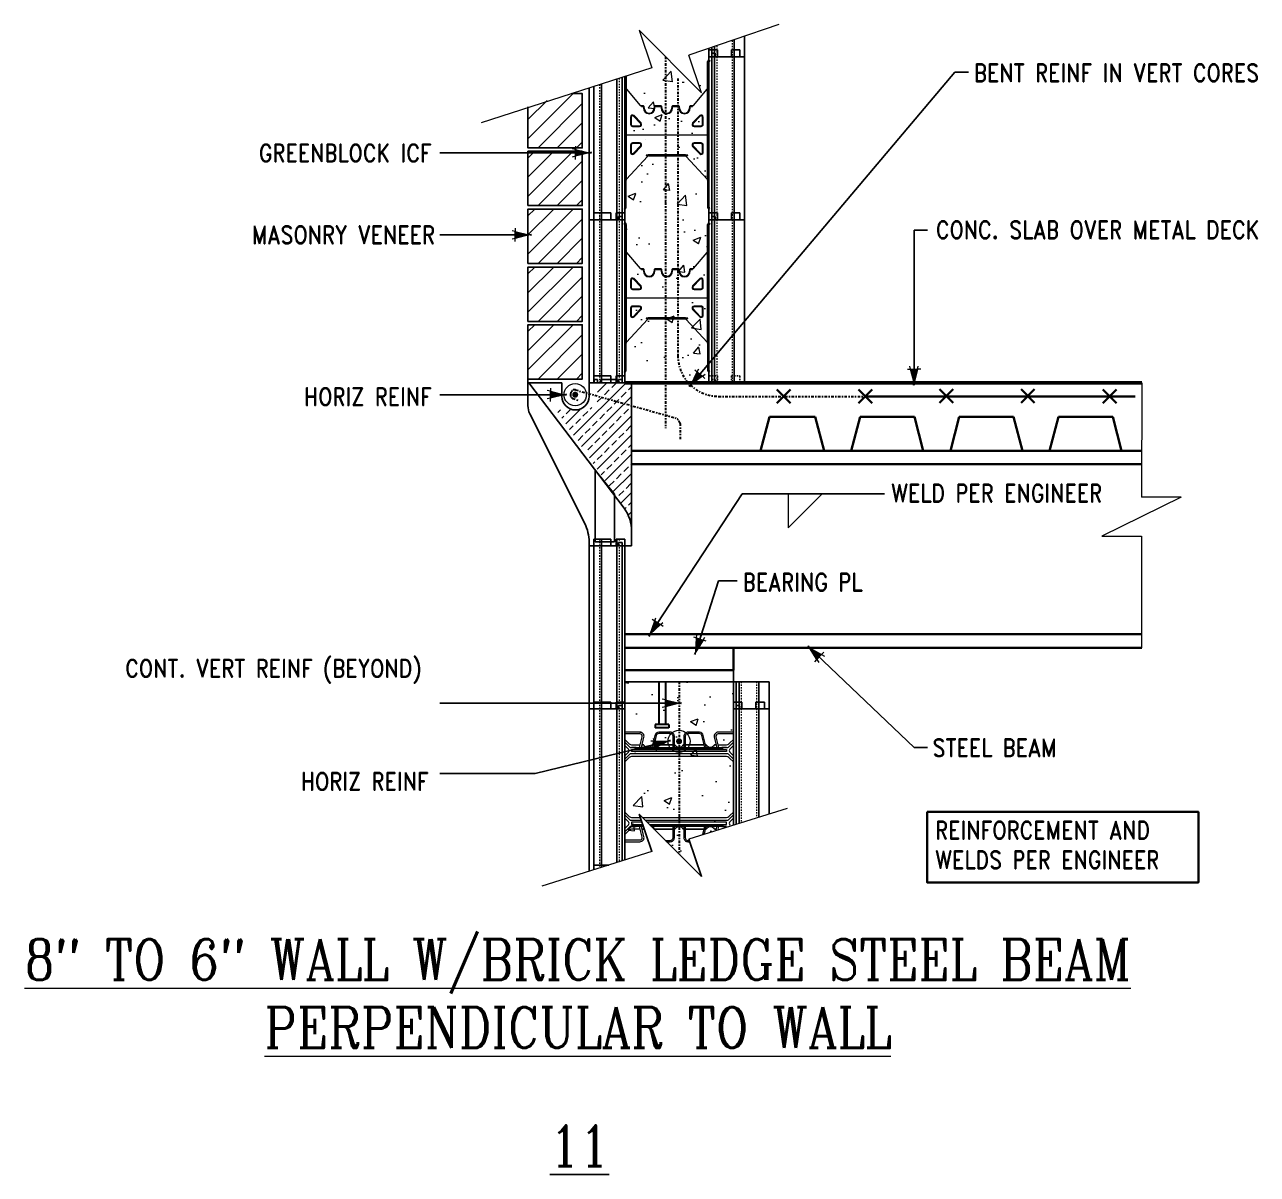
# Model space of a CAD drawing. Header units: inches. Extents: x -76.6 to 14.1, y 152.6 to 237.3.
import ezdxf

# ---------------------------------------------------------------- set-up
doc = ezdxf.new("R2010")
doc.units = ezdxf.units.IN
doc.header["$MEASUREMENT"] = 0
for name, pattern in [('CENTER', [2, 1.25, -0.25, 0.25, -0.25]), ('DASHED2', [0.375, 0.25, -0.125]), ('HIDDEN', [0.375, 0.25, -0.125]), ('HIDDEN2', [0.1875, 0.125, -0.0625])]:
    doc.linetypes.add(name, pattern=pattern)
doc.layers.get('Defpoints').update_dxf_attribs({"color": 252})
for name, color, linetype, lineweight in [('A2 Hatch', 8, 'Continuous', 9), ('A4 medium', 7, 'Continuous', 35), ('A5 heavy', 5, 'Continuous', 53), ('DETAILS', 7, 'Continuous', 13), ('DIM', 3, 'Continuous', 13), ('REBAR', 2, 'CENTER', 30)]:
    doc.layers.add(name, color=color, linetype=linetype, lineweight=lineweight)
doc.styles.add('ARCTEXT', font='arctext.shx', dxfattribs={"width": 0.85})
doc.styles.add('RomanC', font='romanc.shx', dxfattribs={"width": 0.85, "height": 5})
doc.styles.add('ROMAND', font='romand.shx', dxfattribs={"width": 0.85})
doc.dimstyles.new('ARCTEXT1-4', dxfattribs={"dimtxt": 4, "dimasz": 2, "dimexe": 2, "dimexo": 2, "dimgap": 2, "dimtad": 1, "dimdec": 4, "dimzin": 3, "dimdsep": 46, "dimlunit": 4, "dimtxsty": 'ARCTEXT', "dimblk": 'ARCHTICK', "dimcen": 2, "dimaunit": 1, "dimadec": 0, "dimazin": 0, "dimtfac": 1, "dimtdec": 4, "dimtmove": 2, "dimatfit": 3, "dimldrblk": 'arrow', "dimfxl": 1, "dimtolj": 1, "dimtzin": 0, "dimarcsym": 0})
pattern_1 = [(50, (-6165.038, 1442.74), (5.7380815, -0.502017), [0.6, -6.6]), (355, (-6165.038, 1442.74), (-1.1100107, 6.017537), [0.48, -5.28]), (100.4514, (-6164.56, 1442.698), (4.628075, 5.5155163), [0.5099215, -5.609137]), (46.1842, (-6165.038, 1444.34), (8.537928, -1.324152), [0.9, -9.9]), (96.6356, (-6164.327, 1444.23), (7.477302, 7.792943), [0.764882, -8.413704]), (351.1842, (-6165.038, 1444.34), (7.477296, 7.792949), [0.72, -7.92]), (21, (-6164.238, 1443.94), (4.7752564, -3.220951), [0.6, -6.6]), (326, (-6164.238, 1443.94), (1.9465227, 5.8012004), [0.48, -5.28]), (71.4514, (-6163.84, 1443.6717), (6.721781, 2.580244), [0.5099215, -5.609137]), (37.5, (-6165.038, 1442.7401), (0.09727884, 2.6631508), [0, -5.216, 0, -5.36, 0, -5.3]), (7.5, (-6165.038, 1442.74), (2.1045563, 3.1552937), [0, -3.056, 0, -5.096, 0, -2.02]), (327.5, (-6166.822, 1442.74), (4.2705795, -0.180439), [0, -2, 0, -6.24, 0, -8.28]), (317.5, (-6167.622, 1442.74), (4.6654894, 0.8008399), [0, -2.6, 0, -4.144, 0, -5.88])]

# ---------------------------------------------------------------- blocks, each defined once
blk = doc.blocks.new('_ArchTick')
at = {"color": 0, "linetype": 'ByBlock', "const_width": 0.15}
blk.add_lwpolyline([(-0.5, -0.5), (0.5, 0.5)], dxfattribs=at)
blk = doc.blocks.new('arrow')
at = {"layer": 'DIM'}
blk.add_hatch(color=253, dxfattribs=at).paths.add_polyline_path([(-2, 0.5), (-2, -0.5), (0, 0)])
at = {"layer": 'DIM', "lineweight": 9}
for points in [[(-2, 0.98), (-2, 0.5), (-2.47, 0.62)], [(0.37, 0.09), (0, 0)], [(0.37, -0.09), (0, 0)], [(-2, -0.98), (-2, -0.5), (-2.47, -0.62)]]:
    blk.add_lwpolyline(points, dxfattribs=at)
at = {"layer": 'DIM', "lineweight": 15}
blk.add_lwpolyline([(0, 0), (-2, -0.5), (-2, 0.5), (0, 0)], dxfattribs=at)

msp = doc.modelspace()

# ---------------------------------------------------------------- hatches: boundary and pattern name
at = {"layer": 'A2 Hatch', "ltscale": 0.15}
h = msp.add_hatch(dxfattribs=at)
h.set_pattern_fill('AR-CONC', color=256, scale=0.8, style=0)
h.set_pattern_definition(pattern_1)
h.paths.add_polyline_path([(-26.808, 232.257), (-31.404, 236.853), (-30.468, 234.093), (-32.355, 233.453), (-32.455, 210.905), (-26.255, 210.905), (-26.255, 235.522), (-27.744, 235.017)])
h = msp.add_hatch(dxfattribs=at)
h.set_pattern_fill('ANSI31', color=256, scale=8, style=0)
h.set_pattern_definition([(45, (-3321.1446, 567.6832), (-0.70710678, 0.70710678), [])])
h.paths.add_polyline_path([(-39.58, 223.944), (-35.58, 223.944), (-35.58, 227.944), (-39.58, 227.944)])
h = msp.add_hatch(dxfattribs=at)
h.set_pattern_fill('ANSI31', color=256, scale=8, style=0)
h.set_pattern_definition([(45, (-3321.1446, 563.4332), (-0.70710678, 0.70710678), [])])
h.paths.add_polyline_path([(-39.58, 219.694), (-35.58, 219.694), (-35.58, 223.694), (-39.58, 223.694)])
h = msp.add_hatch(dxfattribs=at)
h.set_pattern_fill('ANSI31', color=256, scale=8, style=0)
h.set_pattern_definition([(45, (-3321.1446, 559.1639), (-0.70710678, 0.70710678), [])])
h.paths.add_polyline_path([(-39.58, 215.425), (-35.58, 215.425), (-35.58, 219.425), (-39.58, 219.425)])
h = msp.add_hatch(dxfattribs=at)
h.set_pattern_fill('ANSI31', color=256, scale=8, style=0)
h.set_pattern_definition([(45, (-3321.1446, 554.9139), (-0.70710678, 0.70710678), [])])
h.paths.add_polyline_path([(-39.58, 211.175), (-35.58, 211.175), (-35.58, 215.175), (-39.58, 215.175)])
h = msp.add_hatch(dxfattribs=at)
h.set_pattern_fill('ANSI33', color=256, scale=4, style=0)
h.set_pattern_definition([(45, (-3376.9688, 988.7273), (-0.70710678, 0.70710678), []), (45, (-3376.2617, 988.7273), (-0.70710678, 0.70710678), [0.5, -0.25])])
edge = h.paths.add_edge_path()
edge.add_line((-35.459, 208.905), (-37.514, 208.905))
edge.add_line((-37.514, 208.905), (-32.495, 201.677))
edge.add_arc((-34.959, 199.966), 3, 0, 34.77783, ccw=False)
edge.add_line((-31.959, 199.966), (-31.959, 210.905))
edge.add_line((-31.959, 210.905), (-34.459, 210.905))
edge.add_line((-34.459, 210.905), (-34.459, 209.905))
edge.add_arc((-35.459, 209.905), 1, -90, 0, ccw=False)
h = msp.add_hatch(color=256, dxfattribs=at)
edge = h.paths.add_edge_path()
edge.add_arc((-36.103, 210.026), 0.224, 0, 360)
h = msp.add_hatch(dxfattribs=at)
h.set_pattern_fill('AR-CONC', color=256, scale=0.8, style=0)
h.set_pattern_definition(pattern_1)
h.paths.add_polyline_path([(-24.455, 188.905), (-32.455, 188.905), (-32.455, 175.722), (-30.468, 176.396), (-31.404, 179.156), (-26.808, 174.56), (-27.744, 177.32), (-24.455, 178.435)])
h = msp.add_hatch(color=256, dxfattribs=at)
edge = h.paths.add_edge_path()
edge.add_arc((-28.455, 184.515), 0.224, 0, 360)

# ---------------------------------------------------------------- linework, layer by layer
at = {"color": 1}
for p, q in [((-24.395, 236.153), (-24.395, 234.905)), ((-23.63, 236.412), (-23.63, 234.905)), ((-26.255, 235.522), (-26.255, 234.905)), ((-26.255, 235.405), (-26.255, 222.905)), ((-26.255, 235.405), (-25.63, 235.405)), ((-26.255, 235.405), (-25.63, 235.405)), ((-26.255, 235.405), (-26.255, 234.905)), ((-26.055, 235.59), (-26.055, 234.905)), ((-26.055, 235.155), (-26.055, 222.905)), ((-26.055, 235.155), (-25.805, 235.155)), ((-26.055, 235.155), (-25.805, 235.155)), ((-25.84, 235.663), (-25.84, 234.905)), ((-25.805, 235.155), (-25.805, 234.905)), ((-25.805, 235.155), (-25.805, 234.905)), ((-25.63, 235.405), (-25.63, 234.905)), ((-25.63, 235.405), (-25.63, 234.905)), ((-24.605, 235.405), (-24.605, 234.905)), ((-24.605, 235.405), (-23.98, 235.405)), ((-24.605, 235.405), (-24.605, 234.905)), ((-24.605, 235.405), (-23.98, 235.405)), ((-23.98, 235.405), (-23.98, 234.905)), ((-23.98, 235.405), (-23.98, 234.905)), ((-26.255, 234.905), (-26.055, 234.905)), ((-26.255, 234.905), (-26.055, 234.905)), ((-26.255, 234.905), (-23.63, 234.905)), ((-25.84, 234.905), (-23.63, 234.905)), ((-25.84, 234.905), (-25.84, 222.905)), ((-25.84, 234.905), (-23.63, 234.905)), ((-24.395, 234.905), (-24.395, 222.905)), ((-23.63, 234.905), (-23.63, 222.905)), ((-33.03, 233.267), (-33.03, 222.905)), ((-32.655, 233.388), (-32.655, 222.905)), ((-32.455, 233.419), (-32.455, 222.905)), ((-35.08, 232.607), (-35.08, 222.905)), ((-34.73, 232.72), (-34.73, 222.905)), ((-34.155, 232.905), (-34.155, 222.905)), ((-34.73, 223.405), (-33.48, 223.405)), ((-34.73, 223.405), (-34.73, 210.905)), ((-34.155, 223.405), (-34.155, 210.905)), ((-33.48, 223.405), (-33.48, 222.905)), ((-33.08, 223.405), (-33.08, 222.905)), ((-33.08, 223.405), (-32.455, 223.405)), ((-33.03, 223.405), (-33.03, 210.905)), ((-32.455, 223.405), (-32.455, 210.905)), ((-32.455, 223.405), (-32.455, 222.905)), ((-26.255, 223.405), (-26.255, 210.905)), ((-26.255, 223.405), (-25.63, 223.405)), ((-26.255, 223.405), (-26.255, 222.905)), ((-25.63, 223.405), (-25.63, 222.905)), ((-24.605, 223.405), (-24.605, 222.905)), ((-24.605, 223.405), (-23.98, 223.405)), ((-23.98, 223.405), (-23.98, 222.905)), ((-35.08, 222.905), (-35.08, 210.905)), ((-35.08, 222.905), (-32.905, 222.905)), ((-35.08, 222.905), (-32.455, 222.905)), ((-33.03, 222.905), (-34.155, 222.905)), ((-32.905, 223.155), (-32.905, 222.905)), ((-32.905, 223.155), (-32.655, 223.155)), ((-32.655, 223.155), (-32.655, 210.905)), ((-32.655, 222.905), (-32.455, 222.905)), ((-26.255, 222.905), (-26.055, 222.905)), ((-26.255, 222.905), (-23.63, 222.905)), ((-26.055, 223.155), (-26.055, 210.905)), ((-26.055, 223.155), (-25.805, 223.155)), ((-25.84, 222.905), (-23.63, 222.905)), ((-25.84, 222.905), (-25.84, 210.905)), ((-25.805, 223.155), (-25.805, 222.905)), ((-24.395, 222.905), (-24.395, 210.905)), ((-23.63, 222.905), (-23.63, 210.905)), ((-39.58, 210.905), (-39.58, 209.227)), ((-37.08, 210.905), (-39.58, 210.905)), ((-39.524, 210.905), (-32.491, 201.677)), ((-37.08, 210.905), (-37.08, 209.905)), ((-35.08, 210.905), (-32.455, 210.905)), ((-35.08, 210.905), (-32.455, 210.905)), ((-35.08, 210.905), (-32.905, 210.905)), ((-35.08, 210.905), (-32.905, 210.905)), ((-35.08, 210.905), (-32.455, 210.905)), ((-35.08, 210.905), (-32.455, 210.905)), ((-35.08, 210.905), (-32.905, 210.905)), ((-35.08, 210.905), (-32.455, 210.905)), ((-35.08, 210.905), (-32.905, 210.905)), ((-31.955, 210.905), (-35.08, 210.905)), ((-35.08, 210.905), (-35.08, 209.905)), ((-34.73, 211.405), (-33.48, 211.405)), ((-34.73, 211.405), (-33.48, 211.405)), ((-34.73, 211.405), (-33.48, 211.405)), ((-34.73, 211.405), (-33.48, 211.405)), ((-34.73, 211.405), (-33.48, 211.405)), ((-34.73, 211.405), (-33.48, 211.405)), ((-34.705, 211.155), (-34.705, 210.905)), ((-34.455, 211.155), (-34.705, 211.155)), ((-34.705, 211.155), (-34.705, 210.905)), ((-34.455, 211.155), (-34.705, 211.155)), ((-34.705, 211.155), (-34.705, 210.905)), ((-34.455, 211.155), (-34.705, 211.155)), ((-34.455, 211.155), (-34.455, 210.905)), ((-34.455, 211.155), (-34.455, 210.905)), ((-34.455, 211.155), (-34.455, 210.905)), ((-33.08, 211.155), (-34.205, 211.155)), ((-34.205, 211.155), (-34.205, 210.905)), ((-33.08, 211.155), (-34.205, 211.155)), ((-34.205, 211.155), (-34.205, 210.905)), ((-33.08, 211.155), (-34.205, 211.155)), ((-34.205, 211.155), (-34.205, 210.905)), ((-33.03, 210.905), (-34.155, 210.905)), ((-33.03, 210.905), (-34.155, 210.905)), ((-33.03, 210.905), (-34.155, 210.905)), ((-33.03, 210.905), (-34.155, 210.905)), ((-33.03, 210.905), (-34.155, 210.905)), ((-33.03, 210.905), (-34.155, 210.905)), ((-33.48, 211.405), (-33.48, 210.905)), ((-33.48, 211.405), (-33.48, 210.905)), ((-33.48, 211.405), (-33.48, 210.905)), ((-33.48, 211.405), (-33.48, 210.905)), ((-33.48, 211.405), (-33.48, 210.905)), ((-33.48, 211.405), (-33.48, 210.905)), ((-33.08, 211.405), (-33.08, 210.905)), ((-33.08, 211.405), (-32.455, 211.405)), ((-33.08, 211.405), (-33.08, 210.905)), ((-33.08, 211.405), (-32.455, 211.405)), ((-33.08, 211.405), (-33.08, 210.905)), ((-33.08, 211.405), (-32.455, 211.405)), ((-33.08, 211.405), (-33.08, 210.905)), ((-33.08, 211.405), (-32.455, 211.405)), ((-33.08, 211.405), (-33.08, 210.905)), ((-32.455, 211.405), (-33.08, 211.405)), ((-33.08, 211.405), (-33.08, 210.905)), ((-33.08, 211.405), (-32.455, 211.405)), ((-33.08, 211.405), (-33.08, 210.905)), ((-33.08, 211.405), (-32.455, 211.405)), ((-33.08, 211.405), (-33.08, 210.905)), ((-32.455, 211.405), (-33.08, 211.405)), ((-33.08, 211.405), (-33.08, 210.905)), ((-32.455, 211.405), (-33.08, 211.405)), ((-32.905, 211.155), (-32.905, 210.905)), ((-32.905, 211.155), (-32.655, 211.155)), ((-32.905, 211.155), (-32.905, 210.905)), ((-32.905, 211.155), (-32.655, 211.155)), ((-32.905, 211.155), (-32.905, 210.905)), ((-32.905, 211.155), (-32.655, 211.155)), ((-32.905, 211.155), (-32.905, 210.905)), ((-32.905, 211.155), (-32.655, 211.155)), ((-32.905, 211.155), (-32.905, 210.905)), ((-32.655, 211.155), (-32.905, 211.155)), ((-32.905, 211.155), (-32.905, 210.905)), ((-32.905, 211.155), (-32.655, 211.155)), ((-32.905, 211.155), (-32.905, 210.905)), ((-32.905, 211.155), (-32.655, 211.155)), ((-32.905, 211.155), (-32.905, 210.905)), ((-32.655, 211.155), (-32.905, 211.155)), ((-32.905, 211.155), (-32.905, 210.905)), ((-32.655, 211.155), (-32.905, 211.155)), ((-32.655, 211.155), (-32.655, 210.905)), ((-32.655, 211.155), (-32.655, 210.905)), ((-32.655, 211.155), (-32.655, 210.905)), ((-32.655, 210.905), (-32.455, 210.905)), ((-32.655, 210.905), (-32.455, 210.905)), ((-32.655, 210.905), (-32.455, 210.905)), ((-32.655, 210.905), (-32.455, 210.905)), ((-32.655, 210.905), (-32.455, 210.905)), ((-32.655, 210.905), (-32.455, 210.905)), ((-32.455, 211.405), (-32.455, 210.905)), ((-32.455, 211.405), (-32.455, 210.905)), ((-32.455, 211.405), (-32.455, 210.905)), ((-32.455, 211.405), (-32.455, 210.905)), ((-32.455, 211.405), (-32.455, 210.905)), ((-32.455, 211.405), (-32.455, 210.905)), ((-32.455, 211.405), (-32.455, 210.905)), ((-32.455, 211.405), (-32.455, 210.905)), ((-32.455, 211.405), (-32.455, 210.905)), ((-32.455, 211.405), (-32.455, 210.905)), ((-31.955, 199.966), (-31.955, 210.905)), ((-26.255, 211.405), (-26.255, 210.905)), ((-26.255, 210.905), (-23.63, 210.905)), ((-35.398, 200.54), (-39.448, 208.612)), ((-34.63, 199.195), (-34.63, 204.484)), ((-33.205, 202.705), (-34.63, 204.484)), ((-33.205, 199.195), (-33.205, 202.705)), ((-31.955, 199.966), (-31.955, 198.905)), ((-35.08, 198.905), (-35.08, 199.195)), ((-35.08, 198.905), (-32.455, 198.905)), ((-35.08, 198.905), (-35.08, 186.905)), ((-35.08, 198.905), (-32.905, 198.905)), ((-35.08, 198.905), (-32.455, 198.905)), ((-35.08, 198.905), (-32.905, 198.905)), ((-31.955, 198.905), (-35.08, 198.905)), ((-34.73, 199.405), (-33.48, 199.405)), ((-34.73, 199.405), (-34.73, 186.905)), ((-34.73, 199.405), (-33.48, 199.405)), ((-34.63, 199.195), (-33.205, 199.195)), ((-34.155, 199.405), (-34.155, 186.905)), ((-33.03, 198.905), (-34.155, 198.905)), ((-33.03, 198.905), (-34.155, 198.905)), ((-33.48, 199.405), (-33.48, 198.905)), ((-33.48, 199.405), (-33.48, 198.905)), ((-33.08, 199.405), (-33.08, 198.905)), ((-33.08, 199.405), (-32.455, 199.405)), ((-33.08, 199.405), (-33.08, 198.905)), ((-33.08, 199.405), (-32.455, 199.405)), ((-33.03, 199.405), (-33.03, 186.905)), ((-32.905, 199.155), (-32.905, 198.905)), ((-32.905, 199.155), (-32.655, 199.155)), ((-32.905, 199.155), (-32.905, 198.905)), ((-32.905, 199.155), (-32.655, 199.155)), ((-32.655, 199.155), (-32.655, 186.905)), ((-32.655, 198.905), (-32.455, 198.905)), ((-32.655, 198.905), (-32.455, 198.905)), ((-32.455, 199.405), (-32.455, 186.905)), ((-24.455, 188.905), (-24.455, 186.905)), ((-24.455, 188.905), (-21.83, 188.905)), ((-24.255, 188.905), (-24.255, 186.905)), ((-24.04, 188.905), (-24.04, 186.905)), ((-22.595, 188.905), (-22.595, 186.905)), ((-21.83, 188.905), (-21.83, 186.905)), ((-34.73, 187.405), (-33.48, 187.405)), ((-34.73, 187.405), (-34.73, 175.062)), ((-34.155, 187.405), (-34.155, 175.242)), ((-33.48, 187.405), (-33.48, 186.905)), ((-33.08, 187.405), (-33.08, 186.905)), ((-33.08, 187.405), (-32.455, 187.405)), ((-33.03, 187.405), (-33.03, 175.594)), ((-32.905, 187.155), (-32.905, 186.905)), ((-32.905, 187.155), (-32.655, 187.155)), ((-32.655, 187.155), (-32.655, 175.712)), ((-32.455, 187.405), (-32.455, 175.774)), ((-24.455, 187.405), (-24.455, 178.435)), ((-24.455, 187.405), (-23.83, 187.405)), ((-24.255, 187.155), (-24.255, 178.401)), ((-24.255, 187.155), (-24.005, 187.155)), ((-24.005, 187.155), (-24.005, 186.905)), ((-23.83, 187.405), (-23.83, 186.905)), ((-22.805, 187.405), (-22.805, 186.905)), ((-22.805, 187.405), (-22.18, 187.405)), ((-22.18, 187.405), (-22.18, 186.905)), ((-35.08, 186.905), (-32.455, 186.905)), ((-35.08, 186.905), (-35.08, 174.953)), ((-35.08, 186.905), (-32.905, 186.905)), ((-33.03, 186.905), (-34.155, 186.905)), ((-32.655, 186.905), (-32.455, 186.905)), ((-24.455, 186.905), (-21.83, 186.905)), ((-24.455, 186.905), (-24.255, 186.905)), ((-24.04, 186.905), (-21.83, 186.905)), ((-24.04, 186.905), (-24.04, 178.468)), ((-22.595, 186.905), (-22.595, 178.916)), ((-21.83, 186.905), (-21.83, 179.153)), ((-34.73, 175.405), (-33.633, 175.405))]:
    msp.add_line(p, q, dxfattribs=at)
at = {"color": 1, "linetype": 'HIDDEN', "ltscale": 0.02}
for p, q in [((-26.255, 235.405), (-25.63, 235.405)), ((-26.055, 235.155), (-26.055, 234.905)), ((-26.055, 235.155), (-25.805, 235.155)), ((-25.805, 235.155), (-25.805, 234.905)), ((-25.63, 235.405), (-25.63, 234.905)), ((-24.605, 235.405), (-24.605, 234.905)), ((-24.605, 235.405), (-23.98, 235.405)), ((-23.98, 235.405), (-23.98, 234.905)), ((-34.73, 223.405), (-33.48, 223.405)), ((-34.73, 223.405), (-34.73, 222.905)), ((-33.48, 223.405), (-33.48, 222.905)), ((-33.08, 223.405), (-33.08, 222.905)), ((-33.08, 223.405), (-32.455, 223.405)), ((-26.255, 223.405), (-25.63, 223.405)), ((-25.63, 223.405), (-25.63, 222.905)), ((-24.605, 223.405), (-24.605, 222.905)), ((-24.605, 223.405), (-23.98, 223.405)), ((-23.98, 223.405), (-23.98, 222.905)), ((-26.055, 223.155), (-26.055, 222.905)), ((-26.055, 223.155), (-25.805, 223.155)), ((-25.805, 223.155), (-25.805, 222.905)), ((-34.73, 211.405), (-33.48, 211.405)), ((-34.73, 211.405), (-34.73, 210.905)), ((-34.73, 211.405), (-33.48, 211.405)), ((-34.73, 211.405), (-33.48, 211.405)), ((-34.73, 211.405), (-34.73, 210.905)), ((-34.73, 211.405), (-33.48, 211.405)), ((-34.73, 211.405), (-33.48, 211.405)), ((-34.73, 211.405), (-34.73, 210.905)), ((-34.73, 211.405), (-33.48, 211.405)), ((-34.73, 211.405), (-34.73, 210.905)), ((-34.73, 211.405), (-33.48, 211.405)), ((-34.73, 211.405), (-33.48, 211.405)), ((-34.73, 211.405), (-34.73, 210.905)), ((-34.73, 211.405), (-33.48, 211.405)), ((-34.73, 211.405), (-34.73, 210.905)), ((-34.73, 211.405), (-33.48, 211.405)), ((-34.73, 211.405), (-34.73, 210.905)), ((-33.48, 211.405), (-33.48, 210.905)), ((-33.48, 211.405), (-33.48, 210.905)), ((-33.48, 211.405), (-33.48, 210.905)), ((-33.48, 211.405), (-33.48, 210.905)), ((-33.48, 211.405), (-33.48, 210.905)), ((-33.48, 211.405), (-33.48, 210.905)), ((-33.48, 211.405), (-33.48, 210.905)), ((-33.48, 211.405), (-33.48, 210.905)), ((-33.48, 211.405), (-33.48, 210.905)), ((-33.48, 211.405), (-33.48, 210.905)), ((-33.08, 211.405), (-33.08, 210.905)), ((-33.08, 211.405), (-32.455, 211.405)), ((-33.08, 211.405), (-33.08, 210.905)), ((-33.08, 211.405), (-32.455, 211.405)), ((-33.08, 211.405), (-33.08, 210.905)), ((-33.08, 211.405), (-32.455, 211.405)), ((-33.08, 211.405), (-33.08, 210.905)), ((-33.08, 211.405), (-32.455, 211.405)), ((-33.08, 211.405), (-33.08, 210.905)), ((-33.08, 211.405), (-32.455, 211.405)), ((-33.08, 211.405), (-33.08, 210.905)), ((-33.08, 211.405), (-32.455, 211.405)), ((-33.08, 211.405), (-33.08, 210.905)), ((-33.08, 211.405), (-32.455, 211.405)), ((-33.08, 211.405), (-33.08, 210.905)), ((-33.08, 211.405), (-32.455, 211.405)), ((-33.08, 211.405), (-33.08, 210.905)), ((-33.08, 211.405), (-32.455, 211.405)), ((-33.08, 211.405), (-33.08, 210.905)), ((-33.08, 211.405), (-32.455, 211.405)), ((-26.255, 211.405), (-25.63, 211.405)), ((-26.055, 211.155), (-26.055, 210.905)), ((-26.055, 211.155), (-25.805, 211.155)), ((-25.805, 211.155), (-25.805, 210.905)), ((-25.63, 211.405), (-25.63, 210.905)), ((-24.605, 211.405), (-24.605, 210.905)), ((-24.605, 211.405), (-23.98, 211.405)), ((-23.98, 211.405), (-23.98, 210.905)), ((-34.73, 199.405), (-33.48, 199.405)), ((-34.73, 199.405), (-33.48, 199.405)), ((-33.48, 199.405), (-33.48, 198.905)), ((-33.48, 199.405), (-33.48, 198.905)), ((-33.08, 199.405), (-33.08, 198.905)), ((-33.08, 199.405), (-32.455, 199.405)), ((-33.08, 199.405), (-33.08, 198.905)), ((-33.08, 199.405), (-32.455, 199.405)), ((-34.73, 187.405), (-33.48, 187.405)), ((-33.48, 187.405), (-33.48, 186.905)), ((-33.08, 187.405), (-33.08, 186.905)), ((-33.08, 187.405), (-32.455, 187.405)), ((-24.455, 187.405), (-23.83, 187.405)), ((-23.83, 187.405), (-23.83, 186.905)), ((-22.805, 187.405), (-22.805, 186.905)), ((-22.805, 187.405), (-22.18, 187.405)), ((-22.18, 187.405), (-22.18, 186.905)), ((-34.73, 175.405), (-33.633, 175.405))]:
    msp.add_line(p, q, dxfattribs=at)
at = {"ltscale": 0.15}
for p, q in [((-33.48, 222.905), (-33.08, 222.905)), ((-39.58, 210.925), (-39.58, 211.175)), ((-33.48, 210.905), (-33.08, 210.905)), ((-33.48, 210.905), (-33.08, 210.905)), ((-33.48, 210.905), (-33.08, 210.905)), ((-33.48, 210.905), (-33.08, 210.905)), ((-33.48, 210.905), (-33.08, 210.905)), ((-33.48, 210.905), (-33.08, 210.905)), ((-17.78, 205.905), (-15.78, 205.905)), ((-33.48, 198.905), (-33.08, 198.905)), ((-33.48, 198.905), (-33.08, 198.905)), ((-24.455, 188.905), (-24.455, 191.405)), ((-24.455, 188.905), (-32.455, 188.905)), ((-32.455, 188.905), (-32.455, 175.774)), ((-24.455, 188.905), (-32.455, 188.905)), ((-29.455, 188.905), (-29.955, 188.905)), ((-28.455, 188.905), (-29.455, 188.905)), ((-24.455, 178.339), (-24.455, 188.905)), ((-33.48, 186.905), (-33.08, 186.905)), ((-30.468, 176.396), (-31.404, 179.156)), ((-31.404, 179.156), (-26.808, 174.56)), ((-26.808, 174.56), (-27.744, 177.32))]:
    msp.add_line(p, q, dxfattribs=at)
msp.add_lwpolyline([(-39.58, 231.215), (-39.58, 228.194), (-35.58, 228.194), (-35.58, 232.194), (-36.36, 232.194)], dxfattribs=at)
for points in [[(-39.58, 223.944), (-35.58, 223.944), (-35.58, 227.944), (-39.58, 227.944)], [(-39.58, 219.694), (-35.58, 219.694), (-35.58, 223.694), (-39.58, 223.694)], [(-39.58, 215.425), (-35.58, 215.425), (-35.58, 219.425), (-39.58, 219.425)], [(-39.58, 211.175), (-35.58, 211.175), (-35.58, 215.175), (-39.58, 215.175)]]:
    msp.add_lwpolyline(points, close=True, dxfattribs=at)
at = {"color": 1}
for centre, radius, start, end in [((-36.08, 209.905), 1, 180, 0), ((-38.08, 209.227), 1.5, 180, 204.22775), ((-34.955, 199.966), 3, 360, 34.77783), ((-38.08, 199.195), 3, 0, 26.64228)]:
    msp.add_arc(centre, radius, start, end, dxfattribs=at)
at = {"layer": 'A2 Hatch', "linetype": 'DASHED2', "ltscale": 0.15}
for p, q in [((-24.555, 236.098), (-24.555, 234.905)), ((-25.68, 235.717), (-25.68, 234.905)), ((-25.68, 234.905), (-25.68, 222.905)), ((-24.555, 234.905), (-24.555, 222.905)), ((-32.87, 233.319), (-32.87, 222.905)), ((-34.315, 232.853), (-34.315, 222.905)), ((-34.315, 223.405), (-34.315, 210.905)), ((-32.87, 223.405), (-32.87, 210.905)), ((-25.68, 222.905), (-25.68, 210.905)), ((-24.555, 222.905), (-24.555, 210.905)), ((-34.315, 199.405), (-34.315, 186.905)), ((-32.87, 199.405), (-32.87, 186.905)), ((-23.88, 188.905), (-23.88, 186.905)), ((-22.755, 188.905), (-22.755, 186.905)), ((-34.315, 187.405), (-34.315, 175.192)), ((-32.87, 187.405), (-32.87, 175.644)), ((-23.88, 186.905), (-23.88, 178.517)), ((-22.755, 186.905), (-22.755, 178.866))]:
    msp.add_line(p, q, dxfattribs=at)
at = {"layer": 'A2 Hatch', "ltscale": 0.15}
for p, q in [((-39.58, 228.869), (-36.254, 232.194)), ((-39.58, 230.283), (-38.17, 231.693)), ((-38.84, 228.194), (-35.58, 231.455)), ((-37.426, 228.194), (-35.58, 230.04)), ((-36.012, 228.194), (-35.58, 228.626))]:
    msp.add_line(p, q, dxfattribs=at)
at = {"layer": 'A2 Hatch', "linetype": 'HIDDEN2', "ltscale": 0.15}
for p, q in [((-34.73, 199.405), (-34.73, 198.905)), ((-33.48, 199.405), (-34.73, 199.405)), ((-33.48, 199.405), (-33.48, 198.905)), ((-33.08, 199.405), (-33.08, 198.905)), ((-32.455, 199.405), (-33.08, 199.405)), ((-32.455, 199.405), (-32.455, 198.905))]:
    msp.add_line(p, q, dxfattribs=at)
at = {"layer": 'A2 Hatch', "lineweight": 30, "ltscale": 0.15}
for p, q in [((-29.955, 188.905), (-29.955, 185.748)), ((-29.455, 188.905), (-29.455, 185.748)), ((-29.205, 185.748), (-30.205, 185.748)), ((-30.205, 185.748), (-30.205, 185.498)), ((-29.205, 185.498), (-30.205, 185.498)), ((-29.205, 185.748), (-29.205, 185.498))]:
    msp.add_line(p, q, dxfattribs=at)
at = {"layer": 'A2 Hatch', "ltscale": 0.15}
msp.add_lwpolyline([(-30.92, 228.83), (-30.934, 228.83)], close=True, dxfattribs=at)
for centre in [(-36.103, 210.026), (-28.455, 184.515)]:
    msp.add_circle(centre, 0.816, dxfattribs=at)
at = {"layer": 'A4 medium', "ltscale": 0.15}
for p, q in [((-21.253, 210.405), (-20.253, 209.405)), ((-20.253, 210.405), (-21.253, 209.405)), ((-15.253, 210.405), (-14.253, 209.405)), ((-14.253, 210.405), (-15.253, 209.405)), ((-8.753, 209.905), (-14.753, 209.905)), ((-9.288, 210.44), (-8.288, 209.44)), ((-8.288, 210.44), (-9.288, 209.44)), ((-2.753, 209.905), (-8.753, 209.905)), ((-3.288, 210.44), (-2.288, 209.44)), ((-2.288, 210.44), (-3.288, 209.44)), ((3.247, 209.905), (-2.753, 209.905)), ((2.747, 210.405), (3.747, 209.405)), ((3.747, 210.405), (2.747, 209.405)), ((5.105, 209.905), (3.247, 209.905)), ((-21.805, 208.405), (-22.455, 205.905)), ((-21.805, 208.405), (-18.43, 208.405)), ((-18.43, 208.405), (-17.78, 205.905)), ((-15.13, 208.405), (-15.78, 205.905)), ((-15.13, 208.405), (-11.13, 208.405)), ((-11.13, 208.405), (-10.48, 205.905)), ((-7.83, 208.405), (-8.48, 205.905)), ((-7.83, 208.405), (-3.83, 208.405)), ((-3.83, 208.405), (-3.18, 205.905)), ((-0.53, 208.405), (-1.18, 205.905)), ((-0.53, 208.405), (3.47, 208.405)), ((3.47, 208.405), (4.12, 205.905)), ((-31.955, 205.905), (5.599, 205.905)), ((-31.955, 204.905), (5.599, 204.905)), ((-32.455, 192.405), (5.599, 192.405)), ((-32.455, 191.405), (5.599, 191.405)), ((-24.455, 191.405), (-24.455, 189.755)), ((-24.455, 189.755), (-32.455, 189.755))]:
    msp.add_line(p, q, dxfattribs=at)
msp.add_lwpolyline([(-10.204, 179.317), (9.776, 179.317), (9.776, 174.135), (-10.204, 174.135)], close=True, dxfattribs=at)
at = {"layer": 'A5 heavy', "ltscale": 0.15}
msp.add_line((-32.455, 210.905), (5.599, 210.905), dxfattribs=at)
at = {"layer": 'DETAILS', "color": 6, "lineweight": 20}
for p, q in [((-26.355, 232.576), (-26.355, 234.555)), ((-26.348, 234.58), (-26.289, 234.682)), ((-26.289, 234.682), (-26.202, 234.632)), ((-26.255, 234.53), (-26.255, 223.833)), ((-26.255, 234.528), (-26.255, 234.492)), ((-26.202, 234.632), (-26.248, 234.553)), ((-32.455, 233.453), (-32.455, 223.833)), ((-32.355, 233.485), (-32.355, 232.576)), ((-32.355, 232.576), (-32.355, 225.814)), ((-32.327, 232.506), (-31.309, 231.316)), ((-27.4, 231.316), (-26.383, 232.506)), ((-26.355, 225.814), (-26.355, 232.576)), ((-32.03, 230.466), (-32.03, 229.925)), ((-31.98, 230.466), (-31.98, 229.925)), ((-31.288, 229.995), (-31.808, 230.536)), ((-31.252, 230.029), (-31.771, 230.57)), ((-31.237, 231.285), (-31.23, 231.285)), ((-31.08, 231.285), (-31.237, 231.285)), ((-31.23, 231.285), (-31.23, 231.235)), ((-31.23, 231.235), (-31.13, 231.235)), ((-31.08, 231.185), (-31.08, 231.13)), ((-31.03, 231.13), (-31.03, 231.235)), ((-30.28, 231.235), (-30.28, 231.13)), ((-29.78, 231.285), (-30.23, 231.285)), ((-30.23, 231.13), (-30.23, 231.185)), ((-30.18, 231.235), (-29.83, 231.235)), ((-29.78, 231.185), (-29.78, 231.13)), ((-29.73, 231.13), (-29.73, 231.235)), ((-28.98, 231.235), (-28.98, 231.13)), ((-28.48, 231.285), (-28.93, 231.285)), ((-28.93, 231.13), (-28.93, 231.185)), ((-28.88, 231.235), (-28.53, 231.235)), ((-28.48, 231.185), (-28.48, 231.13)), ((-28.43, 231.13), (-28.43, 231.235)), ((-27.68, 231.235), (-27.68, 231.13)), ((-27.472, 231.285), (-27.63, 231.285)), ((-27.63, 231.13), (-27.63, 231.185)), ((-27.58, 231.235), (-27.48, 231.235)), ((-27.48, 231.235), (-27.48, 231.285)), ((-27.48, 231.285), (-27.472, 231.285)), ((-26.938, 230.57), (-27.457, 230.029)), ((-26.902, 230.536), (-27.421, 229.995)), ((-26.73, 229.925), (-26.73, 230.466)), ((-26.68, 229.925), (-26.68, 230.466)), ((-31.88, 229.825), (-31.36, 229.825)), ((-31.88, 229.775), (-31.36, 229.775)), ((-27.349, 229.825), (-26.83, 229.825)), ((-27.349, 229.775), (-26.83, 229.775)), ((-32.455, 229.155), (-26.255, 229.155)), ((-32.03, 228.405), (-32.03, 227.864)), ((-31.98, 228.405), (-31.98, 227.864)), ((-31.36, 228.555), (-31.88, 228.555)), ((-31.36, 228.505), (-31.88, 228.505)), ((-31.808, 227.795), (-31.288, 228.336)), ((-31.771, 227.76), (-31.252, 228.302)), ((-27.457, 228.302), (-26.938, 227.76)), ((-27.421, 228.336), (-26.902, 227.795)), ((-26.83, 228.555), (-27.349, 228.555)), ((-26.83, 228.505), (-27.349, 228.505)), ((-26.73, 227.864), (-26.73, 228.405)), ((-26.68, 227.864), (-26.68, 228.405)), ((-32.325, 225.885), (-30.774, 227.561)), ((-30.725, 227.675), (-30.881, 227.66)), ((-30.881, 227.64), (-30.725, 227.625)), ((-29.355, 227.675), (-30.725, 227.675)), ((-30.725, 227.625), (-29.355, 227.625)), ((-30.668, 227.605), (-29.355, 227.605)), ((-27.984, 227.675), (-29.355, 227.675)), ((-29.355, 227.625), (-27.984, 227.625)), ((-29.355, 227.605), (-28.042, 227.605)), ((-27.828, 227.66), (-27.984, 227.675)), ((-27.984, 227.625), (-27.828, 227.64)), ((-27.936, 227.561), (-26.384, 225.885)), ((-32.355, 223.806), (-32.355, 225.814)), ((-26.355, 225.814), (-26.355, 223.806)), ((-32.461, 223.808), (-32.507, 223.729)), ((-32.507, 223.729), (-32.42, 223.679)), ((-32.455, 223.869), (-32.455, 223.833)), ((-32.42, 223.679), (-32.361, 223.781)), ((-26.348, 223.781), (-26.289, 223.679)), ((-26.289, 223.679), (-26.202, 223.729)), ((-26.255, 223.833), (-26.255, 223.869)), ((-26.202, 223.729), (-26.248, 223.808)), ((-32.507, 222.632), (-32.42, 222.682)), ((-32.461, 222.553), (-32.507, 222.632)), ((-32.455, 222.53), (-32.455, 211.833)), ((-32.455, 222.492), (-32.455, 222.528)), ((-32.42, 222.682), (-32.361, 222.58)), ((-32.355, 222.555), (-32.355, 220.576)), ((-26.355, 220.576), (-26.355, 222.555)), ((-26.348, 222.58), (-26.289, 222.682)), ((-26.289, 222.682), (-26.202, 222.632)), ((-26.255, 222.53), (-26.255, 211.833)), ((-26.255, 222.528), (-26.255, 222.492)), ((-26.202, 222.632), (-26.248, 222.553)), ((-32.355, 220.576), (-32.355, 213.814)), ((-32.327, 220.506), (-31.309, 219.316)), ((-27.4, 219.316), (-26.383, 220.506)), ((-26.355, 213.814), (-26.355, 220.576)), ((-31.237, 219.285), (-31.23, 219.285)), ((-31.08, 219.285), (-31.237, 219.285)), ((-31.23, 219.285), (-31.23, 219.235)), ((-31.23, 219.235), (-31.13, 219.235)), ((-31.08, 219.185), (-31.08, 219.13)), ((-31.03, 219.13), (-31.03, 219.235)), ((-30.28, 219.235), (-30.28, 219.13)), ((-29.78, 219.285), (-30.23, 219.285)), ((-30.23, 219.13), (-30.23, 219.185)), ((-30.18, 219.235), (-29.83, 219.235)), ((-29.78, 219.185), (-29.78, 219.13)), ((-29.73, 219.13), (-29.73, 219.235)), ((-28.98, 219.235), (-28.98, 219.13)), ((-28.48, 219.285), (-28.93, 219.285)), ((-28.93, 219.13), (-28.93, 219.185)), ((-28.88, 219.235), (-28.53, 219.235)), ((-28.48, 219.185), (-28.48, 219.13)), ((-28.43, 219.13), (-28.43, 219.235)), ((-27.68, 219.235), (-27.68, 219.13)), ((-27.472, 219.285), (-27.63, 219.285)), ((-27.63, 219.13), (-27.63, 219.185)), ((-27.58, 219.235), (-27.48, 219.235)), ((-27.48, 219.235), (-27.48, 219.285)), ((-27.48, 219.285), (-27.472, 219.285)), ((-32.03, 218.466), (-32.03, 217.925)), ((-31.98, 218.466), (-31.98, 217.925)), ((-31.88, 217.825), (-31.36, 217.825)), ((-31.88, 217.775), (-31.36, 217.775)), ((-31.288, 217.995), (-31.808, 218.536)), ((-31.252, 218.029), (-31.771, 218.57)), ((-26.938, 218.57), (-27.457, 218.029)), ((-26.902, 218.536), (-27.421, 217.995)), ((-27.349, 217.825), (-26.83, 217.825)), ((-27.349, 217.775), (-26.83, 217.775)), ((-26.73, 217.925), (-26.73, 218.466)), ((-26.68, 217.925), (-26.68, 218.466)), ((-32.455, 217.155), (-26.255, 217.155)), ((-32.03, 216.405), (-32.03, 215.864)), ((-31.98, 216.405), (-31.98, 215.864)), ((-31.36, 216.555), (-31.88, 216.555)), ((-31.36, 216.505), (-31.88, 216.505)), ((-31.808, 215.795), (-31.288, 216.336)), ((-31.771, 215.76), (-31.252, 216.302)), ((-27.457, 216.302), (-26.938, 215.76)), ((-27.421, 216.336), (-26.902, 215.795)), ((-26.83, 216.555), (-27.349, 216.555)), ((-26.83, 216.505), (-27.349, 216.505)), ((-26.73, 215.864), (-26.73, 216.405)), ((-26.68, 215.864), (-26.68, 216.405)), ((-32.325, 213.885), (-30.774, 215.561)), ((-30.725, 215.675), (-30.881, 215.66)), ((-30.881, 215.64), (-30.725, 215.625)), ((-29.355, 215.675), (-30.725, 215.675)), ((-30.725, 215.625), (-29.355, 215.625)), ((-30.668, 215.605), (-29.355, 215.605)), ((-27.984, 215.675), (-29.355, 215.675)), ((-29.355, 215.625), (-27.984, 215.625)), ((-29.355, 215.605), (-28.042, 215.605)), ((-27.828, 215.66), (-27.984, 215.675)), ((-27.984, 215.625), (-27.828, 215.64)), ((-27.936, 215.561), (-26.384, 213.885)), ((-32.355, 211.806), (-32.355, 213.814)), ((-26.355, 213.814), (-26.355, 211.806)), ((-32.461, 211.808), (-32.507, 211.729)), ((-32.507, 211.729), (-32.42, 211.679)), ((-32.455, 211.869), (-32.455, 211.833)), ((-32.42, 211.679), (-32.361, 211.781)), ((-26.348, 211.781), (-26.289, 211.679)), ((-26.289, 211.679), (-26.202, 211.729)), ((-26.255, 211.833), (-26.255, 211.869)), ((-26.202, 211.729), (-26.248, 211.808))]:
    msp.add_line(p, q, dxfattribs=at)
for points in [[(-30.92, 231.48), (-30.934, 231.48)], [(-30.406, 184.255), (-30.424, 184.255)], [(-28.903, 184.255), (-30.303, 184.255)], [(-28.803, 184.255), (-28.785, 184.255)], [(-28.106, 184.255), (-28.125, 184.255)], [(-28.006, 184.255), (-26.606, 184.255)], [(-26.504, 184.255), (-26.485, 184.255)], [(-28.455, 183.905), (-24.954, 183.905), (-24.954, 183.755), (-28.455, 183.755), (-31.955, 183.755), (-31.955, 183.905)], [(-28.903, 178.055), (-30.303, 178.055)], [(-28.803, 178.055), (-28.785, 178.055)], [(-28.106, 178.055), (-28.125, 178.055)], [(-28.006, 178.055), (-26.606, 178.055)], [(-26.504, 178.055), (-26.485, 178.055)]]:
    msp.add_lwpolyline(points, close=True, dxfattribs=at)
for points in [[(-31.225, 184.055), (-31.042, 184.815, 0.485338), (-31.334, 185.185), (-32.455, 185.185)], [(-28.803, 184.055), (-28.803, 184.885, 0.414214), (-29.103, 185.185), (-29.945, 185.185, 0.346495), (-30.237, 184.956), (-30.454, 184.055)], [(-26.455, 184.055), (-26.672, 184.956, 0.346495), (-26.964, 185.185), (-27.806, 185.185, 0.414214), (-28.106, 184.885), (-28.106, 184.055)], [(-24.455, 185.185), (-25.575, 185.185, 0.485338), (-25.867, 184.815), (-25.684, 184.055)], [(-31.605, 184.055), (-31.705, 184.055), (-31.955, 184.055), (-31.359, 184.055), (-31.169, 184.846, 0.485338), (-31.334, 185.055), (-32.455, 185.055)], [(-32.455, 184.655), (-32.202, 184.402, 0.198912), (-31.848, 184.255), (-31.311, 184.255)], [(-32.455, 184.455), (-32.085, 184.085, 0.198912), (-32.014, 184.055), (-28.455, 184.055, -0.279322), (-28.74, 184.229, 0.279322), (-28.785, 184.255)], [(-32.455, 183.456), (-32.186, 183.724, 0.414214), (-32.186, 183.936), (-32.455, 184.205)], [(-30.424, 184.255, 0.279322), (-30.468, 184.229, -0.605918), (-31.04, 184.229, 0.279322), (-31.084, 184.255), (-31.177, 184.255), (-31.084, 184.255)], [(-28.903, 184.055), (-28.903, 184.885, 0.414214), (-29.103, 185.085), (-29.945, 185.085, 0.346495), (-30.14, 184.932), (-30.351, 184.055)], [(-28.125, 184.255, 0.279322), (-28.169, 184.229, -0.279322), (-28.455, 184.055), (-24.895, 184.055, 0.198912), (-24.825, 184.085), (-24.455, 184.455)], [(-26.558, 184.055), (-26.77, 184.932, 0.346495), (-26.964, 185.085), (-27.806, 185.085, 0.414214), (-28.006, 184.885), (-28.006, 184.055)], [(-25.825, 184.255), (-25.732, 184.255), (-25.825, 184.255, 0.279322), (-25.87, 184.229, -0.605918), (-26.441, 184.229, 0.279322), (-26.485, 184.255)], [(-24.455, 185.055), (-25.575, 185.055, 0.485338), (-25.741, 184.846), (-25.55, 184.055), (-24.954, 184.055), (-25.204, 184.055), (-25.304, 184.055)], [(-25.598, 184.255), (-25.061, 184.255, 0.198912), (-24.708, 184.402), (-24.455, 184.655)], [(-24.455, 184.205), (-24.723, 183.936, 0.414214), (-24.723, 183.724), (-24.455, 183.456)], [(-24.455, 183.206), (-24.825, 183.576, 0.198912), (-24.895, 183.605), (-28.455, 183.605), (-32.014, 183.605, 0.198912), (-32.085, 183.576), (-32.455, 183.206)], [(-24.455, 183.006), (-24.708, 183.259, 0.198912), (-25.061, 183.405), (-28.455, 183.405), (-31.848, 183.405, 0.198912), (-32.202, 183.259), (-32.455, 183.006)], [(-32.455, 179.305), (-32.202, 179.052, 0.198912), (-31.848, 178.905), (-31.319, 178.905)], [(-32.455, 179.105), (-32.085, 178.735, 0.198912), (-32.014, 178.705), (-31.252, 178.705)], [(-32.455, 178.106), (-32.186, 178.374, 0.414214), (-32.186, 178.586), (-32.455, 178.855)], [(-31.154, 178.905), (-28.455, 178.905), (-25.061, 178.905, 0.198912), (-24.708, 179.052), (-24.455, 179.305)], [(-30.954, 178.705), (-28.455, 178.705), (-24.895, 178.705, 0.198912), (-24.825, 178.735), (-24.455, 179.105)], [(-24.455, 178.855), (-24.723, 178.586, 0.414214), (-24.723, 178.374), (-24.7, 178.352)], [(-32.455, 177.255), (-31.334, 177.255, 0.485338), (-31.169, 177.465), (-31.359, 178.255), (-31.955, 178.255), (-31.705, 178.255), (-31.605, 178.255)], [(-32.455, 177.125), (-31.334, 177.125, 0.485338), (-31.042, 177.496), (-31.225, 178.255)], [(-31.099, 178.255), (-32.014, 178.255, 0.198912), (-32.085, 178.226), (-32.455, 177.856)], [(-31.311, 178.055), (-31.848, 178.055, 0.198912), (-32.202, 177.909), (-32.455, 177.656)], [(-31.133, 178.355), (-31.605, 178.355), (-31.703, 178.333, 0.780776), (-31.703, 178.327), (-31.605, 178.305), (-31.116, 178.305)], [(-31.084, 178.055), (-31.177, 178.055), (-31.084, 178.055, 0.276373), (-31.04, 178.082, 0.276373)], [(-30.554, 178.305), (-28.455, 178.305), (-25.304, 178.305), (-25.206, 178.327, 0.780776), (-25.206, 178.333), (-25.304, 178.355), (-28.455, 178.355), (-30.604, 178.355)], [(-28.785, 178.055, 0.279322), (-28.74, 178.082, -0.279322), (-28.455, 178.255), (-30.504, 178.255)], [(-29.474, 177.225), (-29.103, 177.225, 0.414214), (-28.903, 177.425), (-28.903, 178.255)], [(-29.374, 177.125), (-29.103, 177.125, 0.414214), (-28.803, 177.425), (-28.803, 178.255)], [(-24.985, 178.255), (-28.455, 178.255, -0.279322), (-28.169, 178.082, 0.279322), (-28.125, 178.055)], [(-28.106, 178.255), (-28.106, 177.425, 0.414214), (-27.806, 177.125), (-27.678, 177.125)], [(-28.006, 178.255), (-28.006, 177.425, 0.414214), (-27.806, 177.225), (-27.712, 177.225)], [(-26.485, 178.055, 0.279322), (-26.441, 178.082, -0.605918), (-25.87, 178.082, 0.279322), (-25.825, 178.055), (-25.732, 178.055), (-25.825, 178.055)]]:
    msp.add_lwpolyline(points, format="xyb", dxfattribs=at)
msp.add_lwpolyline([(-28.455, 184.005), (-31.605, 184.005), (-31.703, 183.983, 0.780776), (-31.703, 183.977), (-31.605, 183.955), (-28.455, 183.955), (-25.304, 183.955), (-25.206, 183.977, 0.780776), (-25.206, 183.983), (-25.304, 184.005)], format="xyb", close=True, dxfattribs=at)
for points in [[(-31.201, 178.555), (-31.955, 178.555), (-31.955, 178.405), (-31.15, 178.405)], [(-30.654, 178.405), (-28.455, 178.405), (-24.954, 178.405), (-24.954, 178.555), (-28.455, 178.555), (-30.804, 178.555)], [(-30.454, 178.255), (-30.438, 178.19)], [(-30.351, 178.255), (-30.303, 178.054)], [(-26.698, 177.674), (-26.558, 178.255)], [(-26.586, 177.712), (-26.455, 178.255)], [(-25.684, 178.255), (-25.746, 177.997)], [(-25.304, 178.255), (-25.204, 178.255), (-24.954, 178.255), (-25.55, 178.255), (-25.6, 178.047)], [(-25.575, 178.055), (-25.598, 178.055)]]:
    msp.add_lwpolyline(points, dxfattribs=at)
for centre, radius, start, end in [((-26.305, 234.555), 0.05, 150, 180), ((-26.205, 234.528), 0.05, 150, 180), ((-32.255, 232.576), 0.1, 180, 223.83086), ((-26.455, 232.576), 0.1, 316.16914, 360), ((-31.88, 230.466), 0.15, 43.83086, 180), ((-31.88, 230.466), 0.1, 43.83086, 180), ((-31.237, 231.385), 0.1, 223.83086, 270), ((-31.13, 231.185), 0.05, 360, 90), ((-31.08, 231.235), 0.05, 0, 90), ((-30.655, 231.13), 0.425, 180, 360), ((-30.655, 231.13), 0.375, 180, 0), ((-30.23, 231.235), 0.05, 90, 180), ((-30.18, 231.185), 0.05, 90, 180), ((-29.83, 231.185), 0.05, 360, 90), ((-29.78, 231.235), 0.05, 0, 90), ((-29.355, 231.13), 0.425, 180, 270), ((-29.355, 231.13), 0.375, 180, 270), ((-29.355, 231.13), 0.425, 270, 0), ((-29.355, 231.13), 0.375, 270, 0), ((-28.93, 231.235), 0.05, 90, 180), ((-28.88, 231.185), 0.05, 90, 180), ((-28.53, 231.185), 0.05, 0, 90), ((-28.48, 231.235), 0.05, 0, 90), ((-28.055, 231.13), 0.425, 180, 0), ((-28.055, 231.13), 0.375, 180, 0), ((-27.63, 231.235), 0.05, 90, 180), ((-27.58, 231.185), 0.05, 90, 180), ((-27.472, 231.385), 0.1, 270, 316.16914), ((-26.83, 230.466), 0.15, 0, 136.16914), ((-26.83, 230.466), 0.1, 0, 136.16914), ((-31.88, 229.925), 0.15, 180, 270), ((-31.88, 229.925), 0.1, 180, 270), ((-31.36, 229.925), 0.15, 270, 43.83086), ((-31.36, 229.925), 0.1, 270, 43.83086), ((-27.349, 229.925), 0.15, 136.16914, 270), ((-27.349, 229.925), 0.1, 136.16914, 270), ((-26.83, 229.925), 0.15, 270, 0), ((-26.83, 229.925), 0.1, 270, 360), ((-31.88, 228.405), 0.15, 90, 180), ((-31.88, 227.864), 0.15, 180, 316.16914), ((-31.88, 228.405), 0.1, 90, 180), ((-31.88, 227.864), 0.1, 180, 316.16914), ((-31.36, 228.405), 0.15, 316.16914, 90), ((-31.36, 228.405), 0.1, 316.16914, 90), ((-27.349, 228.405), 0.15, 90, 223.83086), ((-27.349, 228.405), 0.1, 90, 223.83086), ((-26.83, 227.864), 0.15, 223.83086, 360), ((-26.83, 227.864), 0.1, 223.83086, 0), ((-26.83, 228.405), 0.15, 360, 90), ((-26.83, 228.405), 0.1, 0, 90), ((-32.355, 227.069), 0.1, 180, 209.74488), ((-30.88, 227.65), 0.01, 97.40989, 262.59011), ((-30.668, 227.455), 0.15, 90, 135), ((-28.042, 227.455), 0.15, 45, 90), ((-27.83, 227.65), 0.01, 277.40989, 82.59011), ((-32.255, 225.814), 0.1, 135, 180), ((-26.455, 225.814), 0.1, 360, 45), ((-32.505, 223.833), 0.05, 330, 360), ((-32.405, 223.806), 0.05, 330, 360), ((-26.305, 223.806), 0.05, 180, 210), ((-26.205, 223.833), 0.05, 180, 210), ((-32.505, 222.528), 0.05, 0, 30), ((-32.405, 222.555), 0.05, 0, 30), ((-26.305, 222.555), 0.05, 150, 180), ((-26.205, 222.528), 0.05, 150, 180), ((-32.255, 220.576), 0.1, 180, 223.83086), ((-26.455, 220.576), 0.1, 316.16914, 360), ((-31.237, 219.385), 0.1, 223.83086, 270), ((-31.13, 219.185), 0.05, 360, 90), ((-31.08, 219.235), 0.05, 0, 90), ((-30.655, 219.13), 0.425, 180, 360), ((-30.655, 219.13), 0.375, 180, 0), ((-30.23, 219.235), 0.05, 90, 180), ((-30.18, 219.185), 0.05, 90, 180), ((-29.83, 219.185), 0.05, 360, 90), ((-29.78, 219.235), 0.05, 0, 90), ((-29.355, 219.13), 0.425, 180, 270), ((-29.355, 219.13), 0.375, 180, 270), ((-29.355, 219.13), 0.425, 270, 0), ((-29.355, 219.13), 0.375, 270, 0), ((-28.93, 219.235), 0.05, 90, 180), ((-28.88, 219.185), 0.05, 90, 180), ((-28.53, 219.185), 0.05, 0, 90), ((-28.48, 219.235), 0.05, 0, 90), ((-28.055, 219.13), 0.425, 180, 0), ((-28.055, 219.13), 0.375, 180, 0), ((-27.63, 219.235), 0.05, 90, 180), ((-27.58, 219.185), 0.05, 90, 180), ((-27.472, 219.385), 0.1, 270, 316.16914), ((-31.88, 218.466), 0.15, 43.83086, 180), ((-31.88, 217.925), 0.15, 180, 270), ((-31.88, 218.466), 0.1, 43.83086, 180), ((-31.88, 217.925), 0.1, 180, 270), ((-31.36, 217.925), 0.15, 270, 43.83086), ((-31.36, 217.925), 0.1, 270, 43.83086), ((-27.349, 217.925), 0.15, 136.16914, 270), ((-27.349, 217.925), 0.1, 136.16914, 270), ((-26.83, 218.466), 0.15, 0, 136.16914), ((-26.83, 218.466), 0.1, 0, 136.16914), ((-26.83, 217.925), 0.15, 270, 0), ((-26.83, 217.925), 0.1, 270, 360), ((-31.88, 216.405), 0.15, 90, 180), ((-31.88, 216.405), 0.1, 90, 180), ((-31.36, 216.405), 0.15, 316.16914, 90), ((-31.36, 216.405), 0.1, 316.16914, 90), ((-27.349, 216.405), 0.15, 90, 223.83086), ((-27.349, 216.405), 0.1, 90, 223.83086), ((-26.83, 216.405), 0.15, 360, 90), ((-26.83, 216.405), 0.1, 0, 90), ((-32.355, 215.069), 0.1, 180, 209.74488), ((-31.88, 215.864), 0.15, 180, 316.16914), ((-31.88, 215.864), 0.1, 180, 316.16914), ((-30.88, 215.65), 0.01, 97.40989, 262.59011), ((-30.668, 215.455), 0.15, 90, 135), ((-28.042, 215.455), 0.15, 45, 90), ((-27.83, 215.65), 0.01, 277.40989, 82.59011), ((-26.83, 215.864), 0.15, 223.83086, 360), ((-26.83, 215.864), 0.1, 223.83086, 0), ((-32.255, 213.814), 0.1, 135, 180), ((-26.455, 213.814), 0.1, 360, 45), ((-32.505, 211.833), 0.05, 330, 360), ((-32.405, 211.806), 0.05, 330, 360), ((-26.305, 211.806), 0.05, 180, 210), ((-26.205, 211.833), 0.05, 180, 210)]:
    msp.add_arc(centre, radius, start, end, dxfattribs=at)
at = {"layer": 'DIM'}
for p, q in [((-31.404, 236.853), (-30.468, 234.093)), ((-26.808, 232.257), (-31.404, 236.853)), ((-21.117, 237.264), (-27.744, 235.017)), ((-26.808, 232.257), (-27.744, 235.017)), ((-30.468, 234.093), (-43.033, 230.044)), ((5.599, 210.905), (5.589, 202.495)), ((-20.427, 202.729), (-20.427, 200.229)), ((-20.427, 200.229), (-17.927, 202.729)), ((8.504, 202.491), (2.672, 199.622)), ((8.504, 202.491), (5.589, 202.495)), ((2.672, 199.622), (5.586, 199.618)), ((5.586, 199.618), (5.577, 191.405))]:
    msp.add_line(p, q, dxfattribs=at)
msp.add_lwpolyline([(-20.492, 179.567), (-27.744, 177.32), (-26.808, 174.56), (-31.404, 179.156), (-30.468, 176.396), (-38.558, 173.864)], dxfattribs=at)
at = {"layer": 'REBAR', "ltscale": 0.15}
for p, q in [((-29.457, 234.905), (-29.457, 207.566)), ((-28.547, 233.306), (-28.547, 212.905)), ((-36.433, 210.079), (-36.388, 210.225)), ((-36.282, 209.759), (-35.915, 209.627)), ((-36.073, 210.377), (-28.667, 208.305)), ((-25.547, 209.905), (-14.845, 209.905)), ((-28.376, 207.913), (-28.376, 206.761)), ((-28.455, 188.905), (-28.455, 176.206))]:
    msp.add_line(p, q, dxfattribs=at)
for centre, radius, start, end in [((-25.547, 212.905), 3, 180, 270), ((-36.198, 209.994), 0.25, 160.16936, 250.25234), ((-36.153, 210.14), 0.25, 71.44559, 160.16936), ((-29.26, 207.562), 0.951, 21.64076, 51.38484)]:
    msp.add_arc(centre, radius, start, end, dxfattribs=at)

# ---------------------------------------------------------------- texts
at = {"layer": 'Defpoints', "insert": (-35.794, 156.243), "char_height": 3, "width": 90.08, "attachment_point": 2, "style": 'RomanC'}
msp.add_mtext('{\\L11\\P}\\P            ', dxfattribs=at)
at = {"layer": 'DIM', "color": 3, "char_height": 1.3125, "style": 'ROMAND'}
for s, insert, width, attachment_point in [('BENT REINF IN VERT CORES ', (-6.746, 234.371), 22.68955, 1), ('GREENBLOCK ICF', (-46.668, 228.47), 22.68955, 3), ('MASONRY VENEER ', (-46.42, 222.455), 22.68955, 3), ('CONC. SLAB OVER METAL DECK', (-9.559, 222.821), 22.68955, 1), ('HORIZ REINF ', (-46.649, 210.538), 22.68955, 3), ('WELD PER ENGINEER', (-12.85, 203.436), 22.68955, 1), ('BEARING PL', (-23.761, 196.889), 22.68955, 1), ('CONT. VERT REINF (BEYOND) ', (-47.424, 190.539), 22.68955, 3), ('STEEL BEAM', (-9.8, 184.699), 22.68955, 1), ('HORIZ REINF ', (-46.884, 182.221), 22.68955, 3), ('REINFORCEMENT AND WELDS PER ENGINEER', (-9.606, 178.631), 22.17809, 1)]:
    msp.add_mtext(s, dxfattribs=dict(at, insert=insert, width=width, attachment_point=attachment_point))
at = {"layer": 'DIM', "insert": (-35.917, 169.952), "char_height": 3, "width": 90.08, "attachment_point": 2, "style": 'ARCTEXT'}
msp.add_mtext('{\\Fromanc.shx|c0;\\L8" TO 6" WALL W/BRICK LEDGE STEEL BEAM PERPENDICULAR TO WALL}\\P\\P        ', dxfattribs=at)

# ---------------------------------------------------------------- leaders
at = {"layer": 'DIM'}
for points in [[(-27.574, 210.784), (-8.16, 233.773), (-7.16, 233.773)], [(-35.08, 227.823), (-40.926, 227.824), (-46.054, 227.824)], [(-39.509, 221.783), (-43.685, 221.783), (-46.054, 221.784)], [(-11.162, 210.905), (-11.162, 222.136), (-10.162, 222.136)], [(-36.919, 210.026), (-42.173, 210.027), (-46.054, 210.027)], [(-30.578, 192.405), (-23.808, 202.729), (-13.341, 202.729)], [(-27.233, 191.093), (-25.55, 196.33), (-24.175, 196.33)], [(-18.86, 191.405), (-11.162, 184.049), (-10.162, 184.049)], [(-28.455, 187.314), (-41.947, 187.314), (-46.054, 187.314)], [(-29.27, 184.515), (-39.061, 182.151), (-46.054, 182.151)]]:
    msp.add_leader(points, dimstyle='ARCTEXT1-4', override={"dimasz": 0.5, "dimtad": 0}, dxfattribs=at)

doc.saveas('drawing.dxf')
